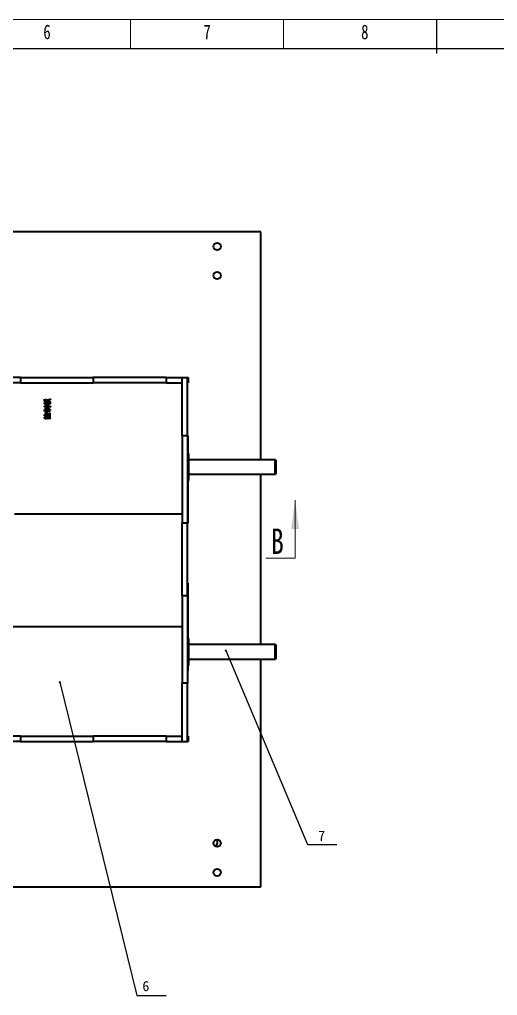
# Model space of a CAD drawing. Header units: millimetres. Extents: x 0 to 841, y 0 to 594.
# Drawn here: x 277.4 to 441.4, y 258.8 to 594 of the extents above; entities that cross this region are included whole.
import ezdxf

# ---------------------------------------------------------------- set-up
doc = ezdxf.new("R2010")
doc.units = ezdxf.units.MM
doc.layers.add('粗实线', color=7, linetype='Continuous', lineweight=50)
doc.styles.add('SLDTEXTSTYLE1', font='TXT', dxfattribs={"width": 0.75})
doc.dimstyles.new('ISO-25', dxfattribs={"dimtxt": 2.5, "dimasz": 2.5, "dimexe": 1.25, "dimexo": 0.625, "dimtad": 1, "dimtxsty": 'Standard', "dimcen": 2.5, "dimadec": 0, "dimazin": 0, "dimtfac": 1, "dimtmove": 0, "dimatfit": 3, "dimfxl": 1, "dimarcsym": 0})

msp = doc.modelspace()

# ---------------------------------------------------------------- linework, layer by layer
at = {"color": 7, "linetype": 'Continuous', "lineweight": 18}
for p, q in [((0, 594), (841, 594)), ((315.5, 594), (315.5, 584)), ((368, 594), (368, 584)), ((371.91, 408.95), (371.91, 428.95)), ((371.91, 408.95), (361.91, 408.95))]:
    msp.add_line(p, q, dxfattribs=at)
at = {"color": 9, "linetype": 'Continuous', "lineweight": 25}
msp.add_line((420.5, 594), (420.5, 582.33), dxfattribs=at)
at = {"color": 7, "linetype": 'Continuous', "lineweight": 25}
msp.add_line((25, 584), (831, 584), dxfattribs=at)
at = {"color": 7, "linetype": 'Continuous', "lineweight": 35}
for p, q in [((360.18, 521.06), (213.43, 521.06)), ((360.18, 442.81), (360.18, 521.06)), ((277.68, 471.06), (252.68, 471.06)), ((277.68, 471.06), (277.68, 469.26)), ((277.68, 471.06), (302.68, 471.06)), ((302.68, 471.06), (302.68, 469.26)), ((327.68, 471.06), (302.68, 471.06)), ((327.68, 471.06), (327.68, 469.26)), ((327.68, 471.06), (333.18, 471.06)), ((333.18, 451.06), (333.18, 471.06)), ((333.18, 471.06), (334.98, 471.06)), ((334.98, 451.06), (334.98, 471.06)), ((334.98, 471.06), (335.18, 471.06)), ((335.18, 471.06), (335.18, 469.26)), ((277.68, 469.26), (252.68, 469.26)), ((277.68, 469.26), (302.68, 469.26)), ((327.68, 469.26), (302.68, 469.26)), ((327.68, 469.26), (333.18, 469.26)), ((334.98, 469.26), (335.18, 469.26)), ((285.81, 463.42), (285.99, 463.56)), ((286.01, 462.51), (286.09, 462.65)), ((286.13, 462.65), (286.5, 462.65)), ((286.41, 463.43), (286.55, 463.57)), ((286.5, 463.33), (286.41, 463.43)), ((286.5, 462.65), (286.5, 463.33)), ((286.55, 463.57), (286.61, 463.48)), ((286.56, 463.33), (286.56, 462.8)), ((286.56, 462.76), (286.56, 462.65)), ((287.8, 463.76), (287.83, 463.76)), ((285.77, 461.93), (285.89, 462.15)), ((285.77, 461.04), (285.87, 461.24)), ((285.78, 459.75), (285.87, 459.95)), ((285.87, 461.24), (285.94, 461.18)), ((285.87, 459.95), (285.94, 459.87)), ((285.89, 462.15), (285.95, 462.08)), ((285.94, 461.18), (287.71, 461.18)), ((285.94, 459.87), (286.28, 459.87)), ((285.95, 462.08), (286.35, 462.08)), ((285.98, 459.4), (286.08, 459.58)), ((287.67, 461.05), (286.07, 461.05)), ((286.13, 460.62), (286.23, 460.82)), ((286.28, 459.76), (286.14, 459.76)), ((286.16, 460.19), (286.33, 460.36)), ((286.28, 460.09), (286.16, 460.19)), ((286.23, 460.82), (286.29, 460.74)), ((286.24, 462.29), (286.4, 462.45)), ((286.35, 462.19), (286.24, 462.29)), ((286.28, 459.87), (286.28, 460.09)), ((286.28, 459.43), (286.28, 459.76)), ((286.29, 460.74), (287.16, 460.74)), ((286.33, 460.36), (286.33, 459.87)), ((286.33, 459.87), (286.61, 459.87)), ((286.33, 459.76), (286.33, 459.42)), ((286.61, 459.76), (286.33, 459.76)), ((286.35, 462.08), (286.35, 462.19)), ((286.35, 461.55), (286.35, 461.94)), ((286.42, 461.63), (286.35, 461.55)), ((286.4, 462.45), (286.4, 462.08)), ((286.4, 462.08), (286.65, 462.08)), ((286.4, 461.92), (286.4, 461.71)), ((286.4, 461.71), (286.42, 461.63)), ((286.5, 460.32), (286.67, 460.49)), ((286.61, 460.21), (286.5, 460.32)), ((286.61, 459.87), (286.61, 460.21)), ((286.61, 459.13), (286.61, 459.76)), ((286.67, 460.49), (286.67, 459.87)), ((286.67, 459.87), (286.93, 459.87)), ((286.67, 459.76), (286.67, 459.44)), ((286.93, 459.76), (286.67, 459.76)), ((286.83, 460.25), (286.94, 460.39)), ((286.93, 460.18), (286.83, 460.25)), ((286.85, 459.3), (286.93, 459.43)), ((286.93, 459.87), (286.93, 460.18)), ((286.93, 459.43), (286.93, 459.76)), ((286.94, 460.39), (287, 460.31)), ((286.99, 460.2), (286.99, 459.87)), ((287.42, 460.2), (286.99, 460.2)), ((286.99, 459.87), (287.64, 459.87)), ((286.99, 459.76), (286.99, 459.43)), ((287.58, 459.76), (286.99, 459.76)), ((286.99, 459.43), (287.66, 459.43)), ((287, 460.31), (287.47, 460.31)), ((287.36, 460.75), (287.44, 460.62)), ((287.46, 461.58), (287.44, 461.55)), ((287.53, 459.94), (287.5, 459.94)), ((287.66, 459.43), (287.72, 459.3)), ((287.8, 460.68), (287.76, 460.68)), ((287.94, 462.29), (287.91, 462.27)), ((287.93, 462.08), (288, 461.93)), ((287.93, 459.88), (288, 459.75)), ((287.97, 462.14), (287.94, 462.11)), ((285.77, 457.09), (285.88, 457.32)), ((285.86, 457.94), (285.83, 457.96)), ((285.88, 457.32), (285.96, 457.23)), ((285.96, 457.23), (286.3, 457.23)), ((286.12, 457.71), (286.23, 457.71)), ((286.12, 457.67), (286.12, 457.71)), ((286.14, 458.74), (286.29, 458.9)), ((286.23, 458.67), (286.14, 458.74)), ((286.21, 457.4), (286.36, 457.55)), ((286.3, 457.31), (286.21, 457.4)), ((286.23, 457.71), (286.23, 458.67)), ((286.29, 458.67), (286.29, 457.71)), ((286.51, 458.58), (286.29, 458.67)), ((286.3, 457.23), (286.3, 457.31)), ((286.3, 456.71), (286.3, 457.1)), ((286.38, 456.78), (286.3, 456.71)), ((286.36, 457.55), (286.36, 457.23)), ((286.36, 457.23), (286.84, 457.23)), ((286.36, 457.1), (286.36, 456.9)), ((286.89, 457.1), (286.36, 457.1)), ((286.36, 456.9), (286.38, 456.78)), ((286.4, 457.97), (286.55, 458.13)), ((286.51, 458.25), (286.48, 458.27)), ((286.53, 458.61), (286.51, 458.58)), ((286.55, 458.13), (286.58, 458.03)), ((286.6, 459.23), (286.59, 459.2)), ((286.7, 459.22), (286.61, 459.13)), ((286.71, 457.52), (286.75, 457.54)), ((286.84, 457.23), (286.71, 457.52)), ((286.75, 457.54), (286.93, 457.23)), ((286.93, 458.54), (287.1, 458.72)), ((287.04, 458.43), (286.93, 458.54)), ((286.93, 457.23), (287.76, 457.23)), ((286.99, 457.48), (286.97, 457.47)), ((287.64, 457.1), (287, 457.1)), ((287.04, 457.6), (287.04, 458.43)), ((287.12, 457.67), (287.04, 457.6)), ((287.21, 456.8), (287.04, 456.69)), ((287.1, 458.72), (287.1, 458.19)), ((287.1, 458.19), (287.74, 458.19)), ((287.1, 458.06), (287.1, 457.78)), ((287.74, 458.06), (287.1, 458.06)), ((287.1, 457.78), (287.12, 457.67)), ((287.61, 458.74), (287.79, 458.92)), ((287.74, 458.62), (287.61, 458.74)), ((287.74, 458.19), (287.74, 458.62)), ((287.74, 457.41), (287.74, 458.06)), ((287.82, 457.49), (287.74, 457.41)), ((287.8, 456.76), (287.76, 456.76)), ((287.79, 458.92), (287.79, 457.72)), ((334.98, 451.06), (333.18, 451.06)), ((333.18, 451.06), (333.18, 421.06)), ((334.98, 451.06), (334.98, 421.06)), ((334.98, 451.06), (335.18, 451.06)), ((335.18, 445.06), (335.18, 451.06)), ((335.27, 445.06), (334.98, 445.06)), ((335.42, 440.31), (335.42, 444.91)), ((365.23, 442.81), (335.42, 442.81)), ((335.42, 435.71), (335.42, 440.31)), ((335.42, 437.81), (365.23, 437.81)), ((360.18, 379.31), (360.18, 437.81)), ((334.98, 435.56), (335.27, 435.56)), ((335.18, 421.06), (335.18, 435.56)), ((275.68, 424.26), (333.18, 424.26)), ((333.18, 396.06), (333.18, 421.06)), ((334.98, 421.06), (333.18, 421.06)), ((334.98, 396.06), (334.98, 421.06)), ((335.18, 421.06), (334.98, 421.06)), ((334.98, 400.34), (335.18, 400.34)), ((335.18, 381.56), (335.18, 400.34)), ((334.98, 396.06), (333.18, 396.06)), ((333.18, 396.06), (333.18, 366.06)), ((334.98, 396.06), (334.98, 366.06)), ((333.18, 385.36), (265.68, 385.36)), ((335.27, 381.56), (334.98, 381.56)), ((335.42, 376.81), (335.42, 381.41)), ((365.23, 379.31), (335.42, 379.31)), ((335.42, 372.21), (335.42, 376.81)), ((335.42, 374.31), (365.23, 374.31)), ((360.18, 296.06), (360.18, 374.31)), ((334.98, 372.06), (335.27, 372.06)), ((335.18, 370.34), (334.98, 370.34)), ((335.18, 370.34), (335.18, 372.06)), ((333.18, 346.06), (333.18, 366.06)), ((334.98, 366.06), (333.18, 366.06)), ((334.98, 346.06), (334.98, 366.06)), ((277.68, 347.86), (252.68, 347.86)), ((277.68, 346.06), (252.68, 346.06)), ((277.68, 347.86), (277.68, 346.06)), ((277.68, 347.86), (302.68, 347.86)), ((277.68, 346.06), (302.68, 346.06)), ((302.68, 347.86), (302.68, 346.06)), ((327.68, 347.86), (302.68, 347.86)), ((327.68, 346.06), (302.68, 346.06)), ((327.68, 347.86), (327.68, 346.06)), ((327.68, 347.86), (333.18, 347.86)), ((327.68, 346.06), (333.18, 346.06)), ((333.18, 346.06), (334.98, 346.06)), ((334.98, 347.86), (335.18, 347.86)), ((334.98, 346.06), (335.18, 346.06)), ((335.18, 347.86), (335.18, 346.06)), ((345.18, 312.31), (345.18, 310.83)), ((232.43, 296.06), (360.18, 296.06))]:
    msp.add_line(p, q, dxfattribs=at)
at = {"color": 8, "linetype": 'Continuous', "lineweight": 35}
for p, q in [((335.27, 440.31), (335.27, 445.06)), ((335.27, 435.56), (335.27, 440.31)), ((335.27, 376.81), (335.27, 381.56)), ((335.27, 372.06), (335.27, 376.81))]:
    msp.add_line(p, q, dxfattribs=at)
at = {"color": 7, "linetype": 'Continuous', "lineweight": 35}
for centre in [(345.18, 516.06), (345.18, 506.06), (345.18, 311.06), (345.18, 301.06)]:
    msp.add_circle(centre, 1.25, dxfattribs=at)
for centre, radius, start, end in [((335.27, 444.91), 0.15, 0, 90), ((335.27, 435.71), 0.15, 270, 0), ((335.27, 381.41), 0.15, 0, 90), ((335.27, 372.21), 0.15, 270, 0), ((344.17, 311.02), 1.02, 286.6271, 349.6007)]:
    msp.add_arc(centre, radius, start, end, dxfattribs=at)
for points, knots in [([(286.09, 462.65), (286.06, 462.74), (286.02, 462.89), (285.96, 463.09), (285.9, 463.26), (285.84, 463.37), (285.81, 463.42)], [0, 0, 0, 0, 0.340089, 0.56014, 0.780016, 1, 1, 1, 1]), ([(285.99, 463.56), (286, 463.51), (286, 463.41), (286.02, 463.31), (286.03, 463.27)], [0, 0, 0, 0, 0.559846, 1, 1, 1, 1]), ([(286.03, 463.27), (286.05, 463.15), (286.09, 462.95), (286.12, 462.74), (286.13, 462.65)], [0, 0, 0, 0, 0.559992, 1, 1, 1, 1]), ([(287.27, 463.07), (287.14, 463.13), (286.92, 463.25), (286.67, 463.31), (286.56, 463.33)], [0, 0, 0, 0, 0.5596631, 1, 1, 1, 1]), ([(286.56, 462.8), (286.7, 462.84), (286.95, 462.9), (287.17, 463.02), (287.27, 463.07)], [0, 0, 0, 0, 0.5599995, 1, 1, 1, 1]), ([(287.37, 462.99), (287.23, 462.93), (286.96, 462.82), (286.68, 462.78), (286.56, 462.76)], [0, 0, 0, 0, 0.5596898, 1, 1, 1, 1]), ([(286.56, 462.65), (286.85, 462.65), (287.26, 462.64), (287.74, 462.41), (287.89, 462.23), (287.97, 462.14)], [0, 0, 0, 0, 0.55998, 0.779635, 1, 1, 1, 1]), ([(286.61, 463.48), (286.76, 463.43), (287.02, 463.34), (287.27, 463.2), (287.37, 463.14)], [0, 0, 0, 0, 0.56031, 1, 1, 1, 1]), ([(287.37, 463.14), (287.48, 463.23), (287.68, 463.41), (287.76, 463.65), (287.8, 463.76)], [0, 0, 0, 0, 0.5599946, 1, 1, 1, 1]), ([(287.91, 462.27), (287.83, 462.43), (287.69, 462.7), (287.47, 462.9), (287.37, 462.99)], [0, 0, 0, 0, 0.5600065, 1, 1, 1, 1]), ([(287.95, 463.56), (287.87, 463.45), (287.74, 463.26), (287.55, 463.12), (287.47, 463.06)], [0, 0, 0, 0, 0.558994, 1, 1, 1, 1]), ([(287.47, 463.06), (287.58, 462.93), (287.79, 462.71), (287.89, 462.42), (287.94, 462.29)], [0, 0, 0, 0, 0.559563, 1, 1, 1, 1]), ([(287.83, 463.76), (287.84, 463.71), (287.85, 463.65), (287.9, 463.58), (287.93, 463.57), (287.95, 463.56)], [0, 0, 0, 0, 0.559386, 0.779853, 1, 1, 1, 1]), ([(286.35, 461.94), (286.24, 461.94), (286.05, 461.94), (285.86, 461.94), (285.77, 461.93)], [0, 0, 0, 0, 0.559998, 1, 1, 1, 1]), ([(286.07, 461.05), (286.01, 461.05), (285.92, 461.05), (285.82, 461.05), (285.77, 461.04)], [0, 0, 0, 0, 0.559983, 1, 1, 1, 1]), ([(286.14, 459.76), (286.07, 459.76), (285.95, 459.76), (285.84, 459.75), (285.78, 459.75)], [0, 0, 0, 0, 0.560011, 1, 1, 1, 1]), ([(286.59, 459.2), (286.48, 459.25), (286.29, 459.34), (286.08, 459.38), (285.98, 459.4)], [0, 0, 0, 0, 0.560289, 1, 1, 1, 1]), ([(287.94, 462.11), (287.79, 462.23), (287.49, 462.47), (286.79, 462.53), (286.31, 462.52), (286.01, 462.51)], [0, 0, 0, 0, 0.278465, 0.558719, 1, 1, 1, 1]), ([(286.08, 459.58), (286.09, 459.56), (286.12, 459.52), (286.19, 459.48), (286.25, 459.45), (286.28, 459.43)], [0, 0, 0, 0, 0.278604, 0.559067, 1, 1, 1, 1]), ([(287.44, 460.62), (287.29, 460.62), (287.05, 460.63), (286.71, 460.63), (286.42, 460.63), (286.23, 460.62), (286.13, 460.62)], [0, 0, 0, 0, 0.339988, 0.559992, 0.78, 1, 1, 1, 1]), ([(286.33, 459.42), (286.39, 459.38), (286.48, 459.33), (286.56, 459.26), (286.6, 459.23)], [0, 0, 0, 0, 0.560024, 1, 1, 1, 1]), ([(287.44, 461.55), (287.25, 461.65), (286.92, 461.81), (286.56, 461.89), (286.4, 461.92)], [0, 0, 0, 0, 0.559769, 1, 1, 1, 1]), ([(286.65, 462.08), (286.69, 462.15), (286.74, 462.25), (286.84, 462.37), (286.91, 462.38), (286.94, 462.39)], [0, 0, 0, 0, 0.562219, 0.782061, 1, 1, 1, 1]), ([(286.67, 459.44), (286.67, 459.4), (286.67, 459.32), (286.69, 459.25), (286.7, 459.22)], [0, 0, 0, 0, 0.559958, 1, 1, 1, 1]), ([(287.01, 462.27), (286.94, 462.24), (286.84, 462.19), (286.74, 462.11), (286.7, 462.08)], [0, 0, 0, 0, 0.559602, 1, 1, 1, 1]), ([(286.7, 462.08), (286.84, 462.08), (287.07, 462.08), (287.39, 462.08), (287.66, 462.08), (287.84, 462.08), (287.93, 462.08)], [0, 0, 0, 0, 0.340003, 0.560002, 0.780008, 1, 1, 1, 1]), ([(286.81, 461.94), (286.94, 461.89), (287.17, 461.8), (287.37, 461.65), (287.46, 461.58)], [0, 0, 0, 0, 0.559953, 1, 1, 1, 1]), ([(288, 461.93), (287.77, 461.94), (287.38, 461.94), (286.98, 461.94), (286.81, 461.94)], [0, 0, 0, 0, 0.559997, 1, 1, 1, 1]), ([(287.72, 459.3), (287.56, 459.31), (287.27, 459.32), (286.98, 459.31), (286.85, 459.3)], [0, 0, 0, 0, 0.560009, 1, 1, 1, 1]), ([(286.94, 462.39), (286.97, 462.38), (287.02, 462.38), (287.07, 462.35), (287.09, 462.34), (287.1, 462.33)], [0, 0, 0, 0, 0.560854, 0.782429, 1, 1, 1, 1]), ([(287.1, 462.33), (287.1, 462.33), (287.1, 462.32), (287.08, 462.3), (287.05, 462.29), (287.02, 462.28), (287.01, 462.27)], [0, 0, 0, 0, 0.123252, 0.248524, 0.498971, 1, 1, 1, 1]), ([(287.16, 460.74), (287.2, 460.74), (287.26, 460.74), (287.33, 460.75), (287.36, 460.75)], [0, 0, 0, 0, 0.559993, 1, 1, 1, 1]), ([(287.5, 459.94), (287.5, 459.99), (287.51, 460.06), (287.52, 460.14), (287.5, 460.18), (287.46, 460.2), (287.43, 460.2), (287.42, 460.2)], [0, 0, 0, 0, 0.5022426, 0.6278276, 0.7502399, 0.874563, 1, 1, 1, 1]), ([(287.47, 460.31), (287.5, 460.31), (287.56, 460.31), (287.65, 460.25), (287.69, 460.18), (287.7, 460.14)], [0, 0, 0, 0, 0.280655, 0.560327, 1, 1, 1, 1]), ([(287.7, 460.14), (287.69, 460.14), (287.67, 460.14), (287.62, 460.12), (287.57, 460.05), (287.55, 459.98), (287.53, 459.94)], [0, 0, 0, 0, 0.124857, 0.250153, 0.499664, 1, 1, 1, 1]), ([(288, 459.75), (287.92, 459.75), (287.78, 459.75), (287.64, 459.76), (287.58, 459.76)], [0, 0, 0, 0, 0.560009, 1, 1, 1, 1]), ([(287.64, 459.87), (287.7, 459.87), (287.79, 459.87), (287.89, 459.88), (287.93, 459.88)], [0, 0, 0, 0, 0.560008, 1, 1, 1, 1]), ([(287.76, 460.68), (287.76, 460.75), (287.76, 460.86), (287.77, 460.98), (287.75, 461.03), (287.72, 461.05), (287.69, 461.05), (287.67, 461.05)], [0, 0, 0, 0, 0.501456, 0.750702, 0.81314, 0.875586, 1, 1, 1, 1]), ([(287.71, 461.18), (287.74, 461.18), (287.81, 461.17), (287.92, 461.12), (287.97, 461.04), (288, 461)], [0, 0, 0, 0, 0.281005, 0.561206, 1, 1, 1, 1]), ([(288, 461), (287.96, 460.98), (287.89, 460.96), (287.83, 460.83), (287.81, 460.74), (287.8, 460.68)], [0, 0, 0, 0, 0.276945, 0.557623, 1, 1, 1, 1]), ([(286.3, 457.1), (286.2, 457.1), (286.03, 457.1), (285.85, 457.09), (285.77, 457.09)], [0, 0, 0, 0, 0.560012, 1, 1, 1, 1]), ([(285.83, 457.96), (285.86, 458.02), (285.91, 458.12), (285.96, 458.24), (286.02, 458.29), (286.08, 458.29), (286.14, 458.27), (286.18, 458.24), (286.18, 458.22), (286.19, 458.2)], [0, 0, 0, 0, 0.376249, 0.56405, 0.65732, 0.750205, 0.875315, 0.937755, 1, 1, 1, 1]), ([(286.12, 458.15), (286.07, 458.11), (285.97, 458.05), (285.89, 457.97), (285.86, 457.94)], [0, 0, 0, 0, 0.559477, 1, 1, 1, 1]), ([(286.19, 458.2), (286.18, 458.2), (286.18, 458.18), (286.15, 458.16), (286.13, 458.15), (286.12, 458.15)], [0, 0, 0, 0, 0.276264, 0.55907, 1, 1, 1, 1]), ([(286.38, 457.57), (286.34, 457.6), (286.26, 457.65), (286.16, 457.67), (286.12, 457.67)], [0, 0, 0, 0, 0.55903, 1, 1, 1, 1]), ([(286.29, 458.9), (286.3, 458.86), (286.32, 458.79), (286.41, 458.7), (286.48, 458.65), (286.53, 458.61)], [0, 0, 0, 0, 0.277505, 0.55837, 1, 1, 1, 1]), ([(286.29, 457.71), (286.34, 457.71), (286.4, 457.72), (286.47, 457.69), (286.5, 457.65), (286.51, 457.61), (286.52, 457.59)], [0, 0, 0, 0, 0.501147, 0.625953, 0.750578, 1, 1, 1, 1]), ([(286.48, 457.51), (286.46, 457.52), (286.43, 457.53), (286.4, 457.56), (286.38, 457.57)], [0, 0, 0, 0, 0.5576572, 1, 1, 1, 1]), ([(286.97, 457.47), (286.87, 457.57), (286.71, 457.77), (286.5, 457.91), (286.4, 457.97)], [0, 0, 0, 0, 0.560046, 1, 1, 1, 1]), ([(286.48, 458.27), (286.52, 458.37), (286.58, 458.52), (286.67, 458.69), (286.76, 458.77), (286.83, 458.77), (286.88, 458.76), (286.93, 458.74), (286.95, 458.71), (286.96, 458.7)], [0, 0, 0, 0, 0.4217127, 0.5872332, 0.7501469, 0.812769, 0.8754475, 0.9378581, 1, 1, 1, 1]), ([(286.52, 457.59), (286.51, 457.57), (286.51, 457.55), (286.49, 457.52), (286.48, 457.52), (286.48, 457.51)], [0, 0, 0, 0, 0.5618913, 0.7836462, 1, 1, 1, 1]), ([(286.84, 458.6), (286.77, 458.54), (286.64, 458.44), (286.55, 458.31), (286.51, 458.25)], [0, 0, 0, 0, 0.558893, 1, 1, 1, 1]), ([(286.58, 458.03), (286.67, 457.94), (286.83, 457.77), (286.94, 457.57), (286.99, 457.48)], [0, 0, 0, 0, 0.5601189, 1, 1, 1, 1]), ([(286.96, 458.7), (286.95, 458.68), (286.94, 458.66), (286.89, 458.63), (286.86, 458.61), (286.84, 458.6)], [0, 0, 0, 0, 0.2753282, 0.5571424, 1, 1, 1, 1]), ([(287.04, 456.69), (287.01, 456.77), (286.97, 456.9), (286.91, 457.04), (286.89, 457.1)], [0, 0, 0, 0, 0.559874, 1, 1, 1, 1]), ([(287, 457.1), (287.03, 457.04), (287.09, 456.93), (287.17, 456.84), (287.21, 456.8)], [0, 0, 0, 0, 0.561581, 1, 1, 1, 1]), ([(287.76, 456.76), (287.77, 456.83), (287.79, 456.92), (287.79, 457.02), (287.78, 457.06), (287.73, 457.09), (287.68, 457.1), (287.64, 457.1)], [0, 0, 0, 0, 0.501431, 0.626654, 0.688968, 0.751521, 1, 1, 1, 1]), ([(287.76, 457.23), (287.79, 457.22), (287.85, 457.22), (287.93, 457.15), (287.97, 457.09), (288, 457.05)], [0, 0, 0, 0, 0.27998, 0.560087, 1, 1, 1, 1]), ([(287.79, 457.72), (287.79, 457.68), (287.8, 457.6), (287.81, 457.53), (287.82, 457.49)], [0, 0, 0, 0, 0.559949, 1, 1, 1, 1]), ([(288, 457.05), (287.96, 457.03), (287.9, 457.01), (287.84, 456.89), (287.81, 456.81), (287.8, 456.76)], [0, 0, 0, 0, 0.273919, 0.556069, 1, 1, 1, 1])]:
    msp.add_open_spline(points, degree=3, knots=knots, dxfattribs=at)
at = {"color": 7, "linetype": 'Continuous', "lineweight": 18}
msp.add_solid([(371.91, 428.95), (370.54, 418.95), (373.29, 418.95)], dxfattribs=at)
at = {"layer": '粗实线'}
for p, q in [((365.23, 442.81), (365.23, 437.81)), ((365.23, 379.31), (365.23, 374.31))]:
    msp.add_line(p, q, dxfattribs=at)

# ---------------------------------------------------------------- texts
at = {"color": 7, "linetype": 'Continuous', "lineweight": 0, "char_height": 5, "attachment_point": 1, "style": 'SLDTEXTSTYLE1'}
for s, insert in [('6', (285.53, 592.25)), ('7', (340.47, 592.25)), ('8', (394.57, 592.25))]:
    msp.add_mtext(s, dxfattribs=dict(at, insert=insert))
at = {"color": 7, "linetype": 'Continuous', "insert": (363.61, 419.17), "char_height": 8.75, "attachment_point": 1, "style": 'SLDTEXTSTYLE1'}
msp.add_mtext('B', dxfattribs=at)
at = {"char_height": 3.5, "attachment_point": 1}
for s, width, insert in [('7', 10.4853, (379.83, 315.35)), ('6', 8.4246, (319.53, 263.76))]:
    msp.add_mtext_dynamic_manual_height_columns(s, width=width, gutter_width=17.5, heights=[0], dxfattribs=dict(at, insert=insert))

# ---------------------------------------------------------------- leaders
for points in [[(348.16, 377.22), (376.16, 310.68), (386.25, 310.68)], [(291.21, 366.35), (317.6, 258.77), (327.71, 258.77)]]:
    msp.add_leader(points, dimstyle='ISO-25', override={"dimtxt": 3.5, "dimasz": 3, "dimexe": 1, "dimexo": 0.5, "dimgap": 1.524, "dimtad": 0, "dimtih": 1, "dimtoh": 1, "dimlfac": 5, "dimzin": 0, "dimtdec": 3, "dimldrblk": 'DotSmall', "dimtzin": 0})

doc.saveas('drawing.dxf')
